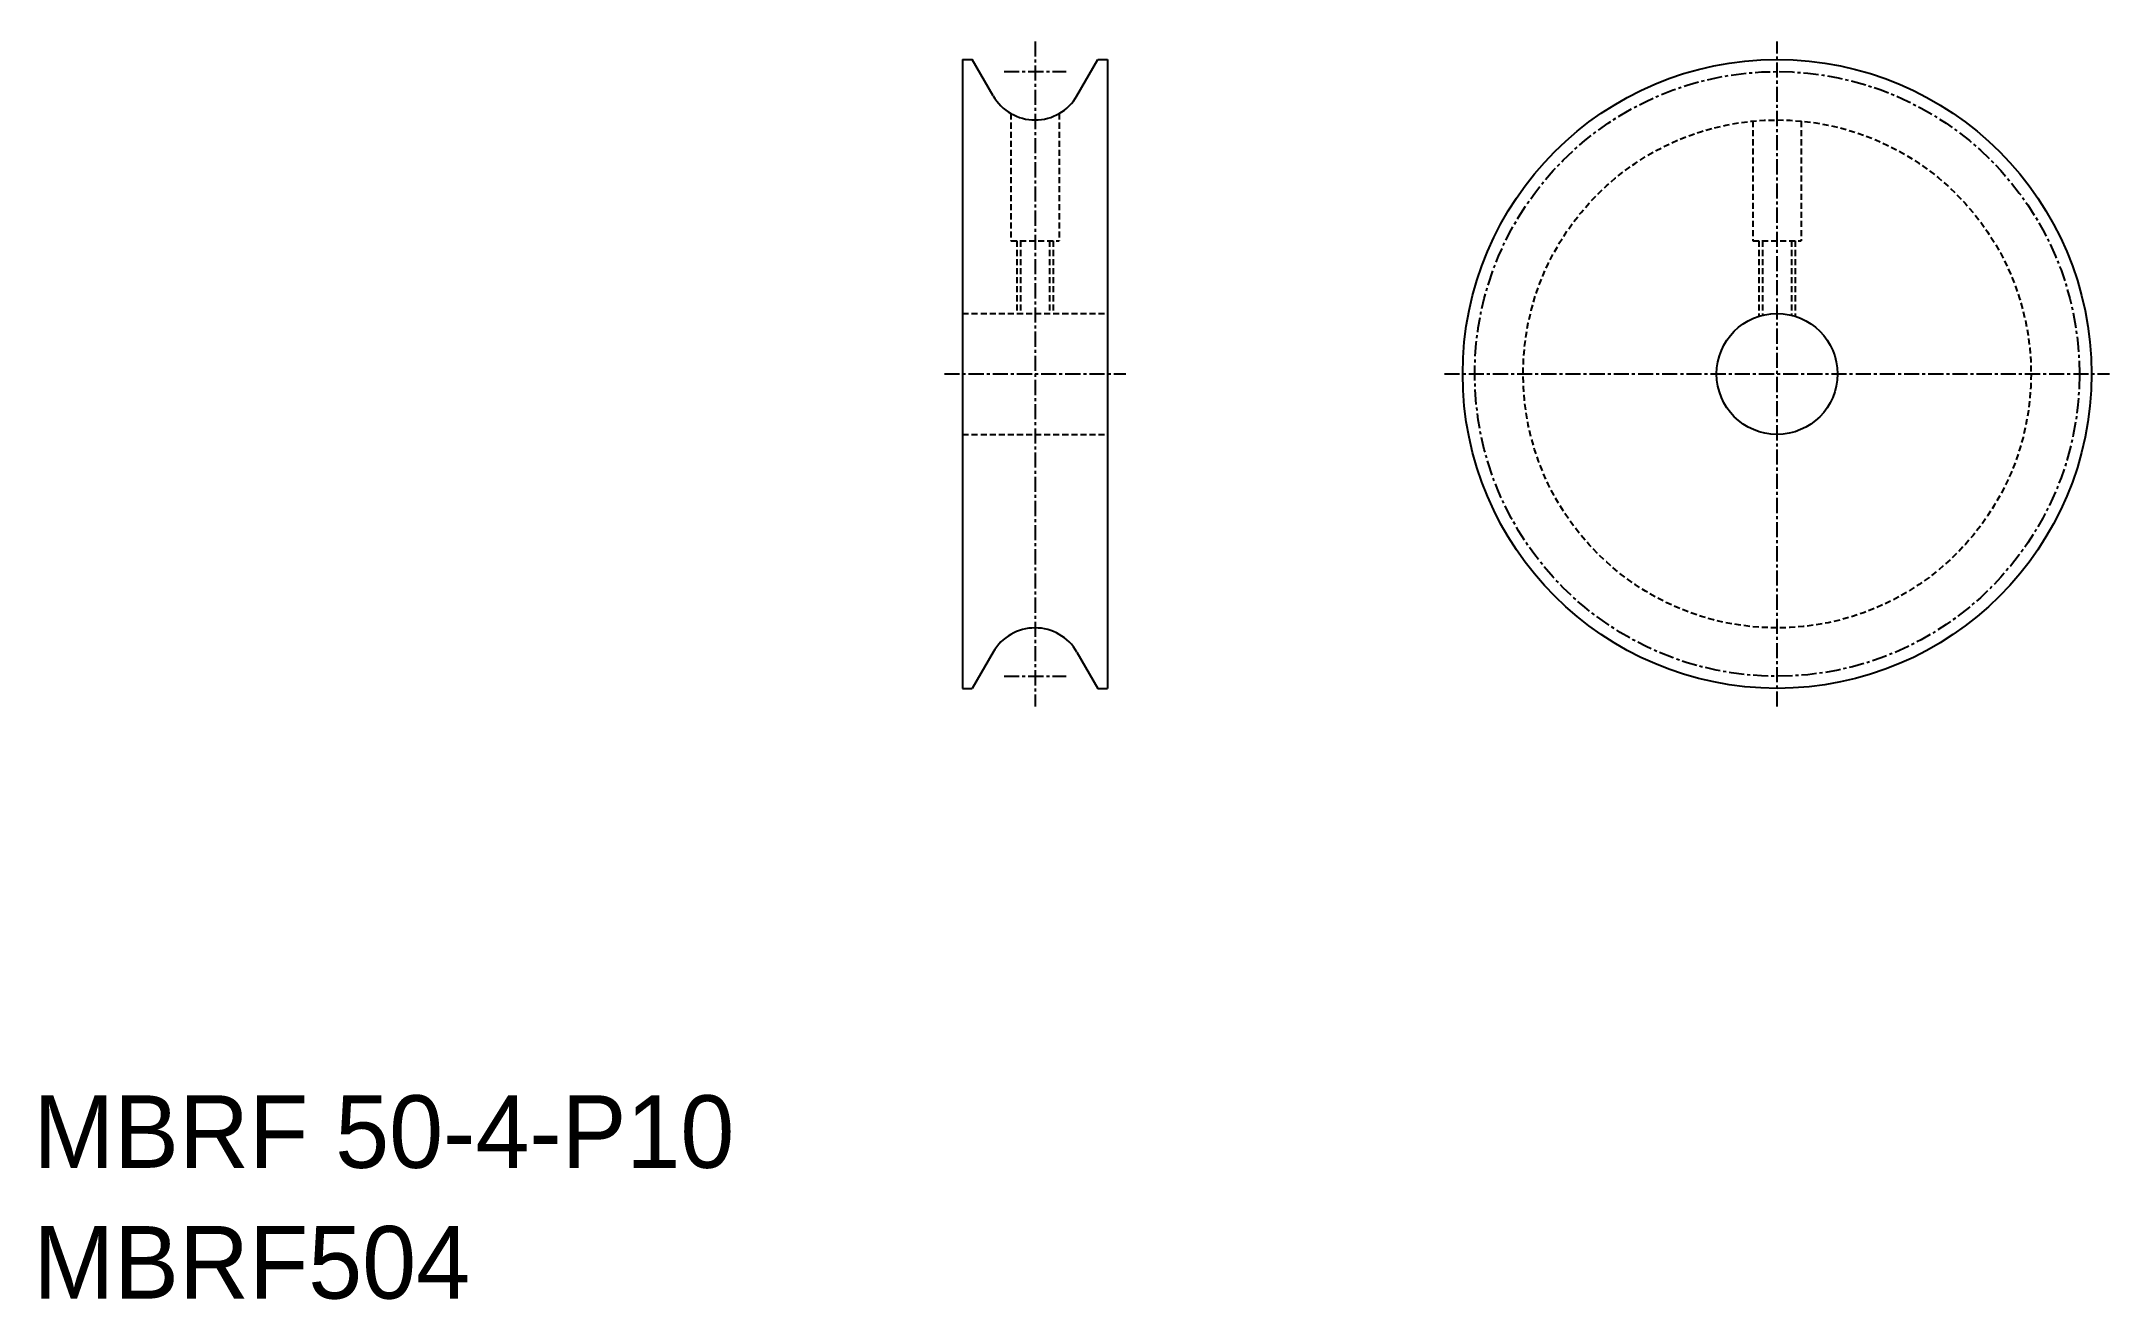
# Model space of a CAD drawing. Extents: x -285 to -114, y -61 to 43.
import ezdxf

# ---------------------------------------------------------------- set-up
doc = ezdxf.new("R2010")
doc.units = 0
doc.linetypes.add('CENTER', pattern=[2, 1.25, -0.25, 0.25, -0.25])
doc.linetypes.add('DASHED', pattern=[0.75, 0.5, -0.25])
doc.layers.get('0').update_dxf_attribs({"linetype": 'CONTINUOUS'})
doc.layers.add('CENTER', color=1, linetype='CENTER')

msp = doc.modelspace()

# ---------------------------------------------------------------- linework, layer by layer
at = {"color": 7, "linetype": 'CONTINUOUS'}
for p, q in [((-209.15, 41.65), (-208.35, 41.65)), ((-209.15, 41.65), (-209.15, -10.35)), ((-206.62, 38.65), (-208.35, 41.65)), ((-199.69, 38.65), (-197.96, 41.65)), ((-197.96, 41.65), (-197.15, 41.65)), ((-197.15, 41.65), (-197.15, -10.35)), ((-197.15, 38.27), (-197.15, 38.27)), ((-197.15, 34.9), (-197.15, 34.9)), ((-197.15, -3.6), (-197.15, -3.6)), ((-206.62, -7.35), (-208.35, -10.35)), ((-199.69, -7.35), (-197.96, -10.35)), ((-197.15, -6.98), (-197.15, -6.98)), ((-209.15, -10.35), (-208.35, -10.35)), ((-197.96, -10.35), (-197.15, -10.35))]:
    msp.add_line(p, q, dxfattribs=at)
at = {"color": 3, "linetype": 'DASHED'}
for p, q in [((-205.15, 37.18), (-205.15, 26.65)), ((-201.15, 37.18), (-201.15, 26.65)), ((-143.79, 36.55), (-143.79, 26.65)), ((-139.79, 36.55), (-139.79, 26.65)), ((-205.15, 26.65), (-201.15, 26.65)), ((-204.65, 26.65), (-204.65, 20.65)), ((-204.35, 26.65), (-204.35, 20.65)), ((-201.95, 26.65), (-201.95, 20.65)), ((-201.65, 26.65), (-201.65, 20.65)), ((-143.79, 26.65), (-139.79, 26.65)), ((-143.29, 26.65), (-143.29, 20.42)), ((-142.99, 26.65), (-142.99, 20.5)), ((-140.59, 26.65), (-140.59, 20.5)), ((-140.29, 26.65), (-140.29, 20.42)), ((-209.15, 20.65), (-197.15, 20.65)), ((-209.15, 10.65), (-197.15, 10.65))]:
    msp.add_line(p, q, dxfattribs=at)
at = {"color": 7, "linetype": 'CONTINUOUS'}
for radius in [26, 5]:
    msp.add_circle((-141.79, 15.65), radius, dxfattribs=at)
at = {"color": 3, "linetype": 'DASHED'}
msp.add_circle((-141.79, 15.65), 21, dxfattribs=at)
at = {"color": 7, "linetype": 'CONTINUOUS'}
for centre, start, end in [((-203.15, 40.65), 210, 330), ((-203.15, -9.35), 30, 150)]:
    msp.add_arc(centre, 4, start, end, dxfattribs=at)
at = {"layer": 'CENTER', "color": 1, "linetype": 'CENTER'}
for p, q in [((-203.15, 43.15), (-203.15, -11.85)), ((-141.79, -11.85), (-141.79, 43.15)), ((-205.71, 40.65), (-200.59, 40.65)), ((-210.65, 15.65), (-195.65, 15.65)), ((-210.65, 15.65), (-195.65, 15.65)), ((-169.29, 15.65), (-114.29, 15.65)), ((-205.71, -9.35), (-200.59, -9.35))]:
    msp.add_line(p, q, dxfattribs=at)
msp.add_circle((-141.79, 15.65), 25, dxfattribs=at)

# ---------------------------------------------------------------- texts
at = {"color": 7, "linetype": 'CONTINUOUS'}
for s, p in [('MBRF 50-4-P10', (-285.99, -50)), ('MBRF504', (-285.99, -60.81))]:
    msp.add_text(s, height=6, dxfattribs=at).set_placement(p)

doc.saveas('drawing.dxf')
